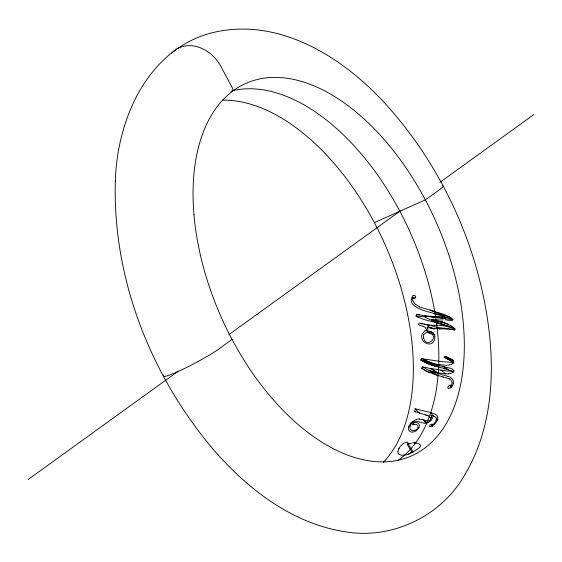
<?xml version="1.0" encoding="UTF-8"?>
<svg xmlns="http://www.w3.org/2000/svg" width="562" height="562" viewBox="0 0 562 562"><rect width="100%" height="100%" fill="white"/><g stroke="black" fill="none" stroke-linecap="round" stroke-linejoin="round"><path stroke-width="0.84" d="M447.752 387.724L448.343 388.504L450.239 387.885M451.946 383.79L451.974 382.884M453.323 383.347C454.433 379.645 450.253 376.638 447.738 376.315M435.395 414.313L430.352 412.438L415.156 408.778L414.707 411.468L415.367 412.178M408.328 443.502C407.422 438.943 399.35 446.706 398.704 448.595M410.084 426.137L410.239 425.582M431.862 418.859L431.813 419.02A4.833 1.974 -40.3 0 1 431.419 419.919M430.387 419.716L430.415 419.61A12.308 5.044 -40 0 0 429.628 417.025M408.686 426.706L408.476 427.612A15.631 5.922 -45.9 0 0 408.686 430.169C410.963 434.426 417.418 431.152 418.95 427.696M408.729 426.565L410.766 422.996L414.503 420.299M436.035 420.615L434.356 423.39L431.764 425.329L432.508 426.453M410.281 425.448C411.475 421.683 416.147 420.327 419.519 421.971M436.477 419.414L437.447 419.8L437.278 420.404M418.992 427.584L419.154 427.127A12.132 4.889 -38.1 0 0 419.357 425.385C419.456 421.809 412.023 421.479 412.733 424.802M437.208 420.573C436.288 423.024 431.904 427.471 429.473 426.544C429.312 424.338 433.899 422.982 431.806 425.286M419.723 314.706L416.779 314.474L415.999 315.942L425.329 316.919L426.08 315.577M454.377 329.156L455.276 329.114M454.3 329.29L454.005 329.831M434.833 336.357C434.37 333.287 431.307 331.313 428.335 331.243L427.563 332.451L435.002 334.685M431.244 420.228L428.525 422.427M428.125 325.103L434.18 325.3M452.206 362.3A3.997 2.459 -57.5 0 1 451.602 362.364L441.915 361.654L421.746 358.675L420.748 359.989A37.218 24.138 -69.2 0 0 421.957 360.895L426.144 363.066M429.178 368.215L422.645 366.916L421.633 368.236L426.698 371.412L438.149 375.507M434.264 373.308L433.569 373.091L432.845 374.039M432.445 364.064L431.525 365.251A42.319 28.374 -67.8 0 0 431.841 365.525M412.922 297.867L415.894 297.607M433.225 334.678L433.59 334.327M419.301 447.802C423.263 444.612 417.032 442.385 414.117 443.235M419.133 447.963C413.794 451.771 404.183 458.114 398.212 453.843M408.174 454.384L412.241 451.876M452.881 372.36L452.867 372.367A2.613 1.51 -53.9 0 1 452.543 372.599M28.1 479.548L178.203 371.215M228.713 334.762L400.158 211.031M439.997 182.278L533.9 114.508M429.508 420.924L427.654 421.212L422.821 419.73M412.915 295.767C405.455 306.227 425.153 311.2 432.621 313.034A17.548 13.151 -74.4 0 1 433.414 313.378L452.403 319.209M426.186 332.753L427.759 330.927L427.851 328.714M424.598 331.102C414.138 340.551 434.777 351.672 434.862 336.512M452.396 363.804L453.794 361.9L452.775 359.687L445.371 356.336L444.085 357.074L451.96 361.415A3.688 2.269 -56.9 0 1 452.431 362.153M412.937 295.752L414.398 295.359L415.325 296.048M452.22 363.909L451.644 364.211M425.778 330.477L424.858 330.962M452.389 372.683L452.003 372.88A10.973 6.322 -53.9 0 1 451.377 373.154L450.584 373.435M415.543 430.218L412.29 430.752L410.253 429.249M415.487 430.246L415.501 430.239A2.269 0.836 -40.2 0 0 417.643 428.3M425.708 333.013L423.755 334.46L423.418 337.474M414.854 420.137L416.505 419.505M231.094 91.571L233.483 90.503A34.458 27.952 54.2 0 0 231.692 86.674L221.007 66.583A34.458 27.952 54.2 0 0 171.368 53.516M409.74 443.769L411.342 443.488M448.286 373.892L443.762 373.849L437.475 372.571M446.657 365.391L437.018 364.394L423.334 360.319L434.257 365.855A25.669 17.506 -61.2 0 0 434.77 366.136L435.887 366.712M439.744 328.903L439.372 328.918L440.032 329.135M443.053 319.926L437.531 319.996M434.229 325.3C441.325 324.843 448.462 326.36 454.974 329.114M440.039 328.889L442.336 328.861M445.259 319.841L452.775 320.811M442.498 328.861L451.602 329.339M437.496 319.996L431.707 319.708M426.825 316.027L443.959 317.059M419.336 419.112L422.371 419.603M425.448 315.985L416.779 314.474M444.753 328.257L454.806 329.613M444.577 328.25L436.864 327.414L431.433 325.686M424.767 315.963L435.136 317.544M429.67 368.293L446.551 370.948M424.177 423.256L419.828 422.09M436.562 317.678L452.593 319.581M446.994 371.004L452.15 371.278A1.791 1.04 -54.2 0 1 452.558 371.334A2.838 1.651 -54 0 0 452.305 371.152L442.575 368.089M419.329 306.761A32.54 24.538 -86.9 0 0 420.306 307.231L432.972 310.934M433.625 311.025L434.932 311.207M443.98 322.293L444.373 322.349M433.471 313.385L443.952 315.31L450.97 317.734M442.456 322.061L441.079 321.773M434.693 317.502L429.34 316.216M418.641 324.309L419.175 323.108L422.835 323.768M444.317 317.116L446.762 317.614M431.778 416.337L431.054 415.437L431.497 415.515A60.324 23.527 -37.1 0 1 432.81 415.789M424.036 323.986L424.633 324.098M437.208 372.522L432.445 371.538M434.995 316.315L445.582 318.605M427.036 324.569L428.23 324.808M431.419 319.637L437.861 321.014M433.084 320.052L435.726 320.656M429.431 325.054L430.028 325.187M434.25 320.333L436.014 320.719M438.36 375.571L449.565 378.872M435.564 320.635L445.041 323.234L451.033 325.82M438.508 321.162L440.439 321.619M436.217 320.783L444.078 322.721M443.804 366.67C446.945 368.061 452.192 367.457 453.956 370.843M436.772 322.813L424.169 319.581L418.079 317.186M434.468 322.258L447.366 325.763M432.578 319.933L431.749 319.722M437.131 322.904L438.964 323.361M442.076 367.969L440.341 367.534M414.707 411.468L428.623 415.908M431.995 371.426L431.286 371.243M439.709 367.379L433.218 363.488M443.706 375.261L447.563 376.266M443.811 366.656A12.097 7.376 -56.4 0 0 442.997 366.487L442.596 366.41M438.149 366.972L436.744 366.607M442.912 375.058L429.888 370.857L436.231 374.973M425.863 330.428L427.71 330.92M439.758 323.564L449.101 326.88M433.33 328.707L434.574 329.037M442.083 366.284L432.979 363.797M431.194 371.215L430.625 371.061M436.21 366.459L429.024 364.176M419.828 325.18L419.512 325.096A3.133 2.311 -74.9 0 1 419.28 325.019L419.168 324.969A1.44 1.061 -75.2 0 1 418.683 324.513M430.534 371.039L430.12 370.92M430.169 331.587L431.398 331.931M432.782 415.817L434.208 416.302M423.53 419.933L426.432 423.565M428.335 331.243L433.323 332.69M420.32 325.321L423.291 326.396M445.933 323.241L444.64 322.869M427.907 332.549C441.458 335.043 426.628 350 423.453 337.636M432.895 363.776L433.45 364.036M446.642 323.459L447.542 323.74M434.595 373.414L435.241 373.611M443.495 322.504L444.247 322.743M453.316 319.729L452.593 319.497A20.984 15.406 -67.7 0 0 449.214 316.666L444.064 314.439L431.033 310.498M447.563 325.827L454.412 328.236M442.582 322.216L442.182 322.082M448.286 323.979L448.848 324.162M429.375 417.046L432.269 417.995M442.132 322.068L441.774 321.949M429.277 327.077L428.947 326.972A3.274 2.515 -67.6 0 1 428.743 326.88L428.567 326.789M432.122 363.523L427.612 361.963M444.928 324.991L433.45 321.148L427.408 318.303M427.527 361.935L423.903 360.579A30.011 19.705 -65.3 0 1 423.46 360.382L423.334 360.319M429.846 327.281L432.761 328.517L427.12 327.14A4.882 3.583 -71.2 0 1 427.717 328.292L427.815 328.594M428.476 363.965L428.005 363.79M426.72 363.291L427.45 363.572M421.036 323.452L428.096 325.145L428.075 326.122M437.447 419.8L437.995 420.025M434.257 365.855L436.231 366.677M454.679 330.203L453.97 329.901A37.759 26.238 -63.8 0 0 451.595 329.367M442.842 314.769L431.672 310.779M423.312 326.403L425.392 327.611L426.382 329.114M430.822 310.4L429.789 309.908M421.746 358.675L431.223 363.235M420.748 359.989L430.85 364.921M423.221 358.992L432.087 363.354M419.315 306.796L414.988 303.901L412.831 300.796M422.645 366.916L433.569 373.091M421.633 368.236L429.797 372.901M445.371 356.336L453.611 361.254M447.816 359.287L444.085 357.074M439.646 367.302L440.362 367.724M452.284 361.956L453.78 362.848M450.794 361.064L451.539 361.514M448.56 359.736L450.05 360.621M429.986 368.335L437.032 372.725M437.931 372.894L430.857 368.447M436.934 375.43L437.643 375.887M442.989 366.515L447.415 369.536M448.497 369.817L444.057 366.747M452.396 362.181L453.92 363.242M440.791 370.182L445.905 373.814M444.113 368.447L444.858 368.974M452.536 371.37L453.288 371.967M442.947 376.905L443.685 377.495M450.724 386.101A1.391 0.738 -49.6 0 1 450.619 386.368L451.349 387.077M419.765 413.513L415.156 408.778M433.92 416.702L430.352 412.438M425.701 414.644L426.41 415.487M413.049 423.053L414.44 424.76M426.867 423.46L424.338 420.243M412.325 452.642L407.204 444.444L408.16 444.036L413.288 452.241M431.518 416.084L431.314 415.739A13.355 5.599 -40.7 0 0 431.054 415.43M412.958 297.888C413.723 300.34 416.456 297.354 415.402 296.23M428.103 326.227L428.111 326.241A1.63 1.25 -67.9 0 0 428.56 326.796M374.896 222.194A34.458 3.365 -28 0 0 374.334 222.629L425.371 199.868A34.458 3.365 -28 0 0 427.584 198.33L438.43 190.504A34.458 3.365 -28 0 0 442.449 185.523M222.447 100.177A203.837 117.514 66 0 1 385.223 244.983A203.837 117.514 66 0 1 383.34 462.371M232.078 339.371A34.458 3.365 -28 0 1 230.258 340.741L219.412 348.566A34.458 3.365 -28 0 1 182.467 369.466A34.458 3.365 -28 0 1 163.781 375.037M232.106 90.791A203.837 117.514 66 0 1 410.302 232.619A203.837 117.514 66 0 1 397.734 460.622M407.527 444.078A24.826 6.849 -35.7 0 1 410.021 443.495M412.747 442.35A56.355 13.902 -32.8 0 1 415.276 442.343M398.31 453.759A47.735 10.327 -44.1 0 1 397.987 451.757M397.91 451.693A22.782 5.037 -41.7 0 1 399.238 448.293M408.188 443.558A21.489 6.653 -30.8 0 1 408.005 444.106M412.185 424.703A13.994 5.571 -38.7 0 1 417.903 426.031A10.179 4.074 -38.2 0 1 417.777 427.773M416.604 419.329A15.455 6.695 -43.8 0 1 419.392 419.034M430.134 420.285A1.187 0.464 -41.4 0 1 429.607 420.868M428.539 415.985A27.714 11.5 -37.4 0 1 429.74 416.927M435.311 414.398A25.592 10.299 -37.3 0 1 437.826 417.201M437.77 417.475A15.336 6.161 -37.4 0 1 437.784 418.311A15.048 6.077 -36.9 0 1 437.44 419.877M436.105 418.051A12.259 4.889 -37.3 0 1 436.147 420.538M434.131 416.386A20.815 8.219 -37.8 0 1 436.112 417.938M431.37 416.196A14.556 6.161 -37 0 1 432.136 418.69M428.223 422.441A13.355 5.1 -41 0 1 424.415 423.031M410.26 429.157A13.98 5.318 -46 0 1 410.141 426.101M451.609 364.197A19.768 11.999 -56.6 0 1 446.727 365.202M454.068 371.004A1.967 1.152 -53.9 0 1 452.881 372.276M450.598 373.365A18.827 10.868 -54 0 1 448.314 373.814M453.337 383.34A5.592 3.077 -48.7 0 1 452.768 385.174M452.832 385.223A3.941 2.129 -49.3 0 1 450.239 387.97M447.914 387.288A1.953 1.019 -50.4 0 1 449.488 385.244A1.953 1.019 -50.4 0 1 450.815 385.701M450.787 385.869A1.925 1.026 -49.4 0 1 450.745 386.045M450.998 385.989A1.756 0.92 -49.8 0 1 450.612 386.368M451.862 384.071A2.908 1.538 -49.9 0 1 451.033 385.975M449.474 379.006A12.947 7.236 -47.7 0 1 452.157 382.708M442.842 314.762A20.26 15.694 -64.9 0 1 443.952 315.317M427.373 318.38A44.419 34.24 -78.9 0 1 425.286 317.01M412.796 300.382A2.655 2.072 -85.8 0 1 412.768 297.762M451.019 325.855A21.391 15.251 -63.5 0 1 454.609 328.756M439.407 328.545A97.416 70.559 -76.7 0 1 427.092 327.253M426.53 329.465A0.913 0.66 -71.6 0 1 425.863 330.393M418.044 317.298A39.93 29.456 -84.6 0 1 415.95 316.076M115.358 180.999C112.435 279.152 151.171 376.688 214.515 450.886L216.377 452.93C250.125 490.998 294.003 524.016 345.49 531.821C392.564 539.808 442.132 515.747 465.224 474.019C489.888 432.375 494.56 381.963 489.509 334.622C480.454 252.612 445.729 173.595 391.897 111.114L390.035 109.07C346.431 58.806 278.267 14.563 209.057 33.579C146.415 51.746 117.015 120.493 115.358 180.999M193.974 214.754A203.83 117.514 66 0 0 409.846 456.59A203.83 117.514 66 0 0 382.357 137.521A203.83 117.514 66 0 0 193.974 214.754"/></g></svg>
